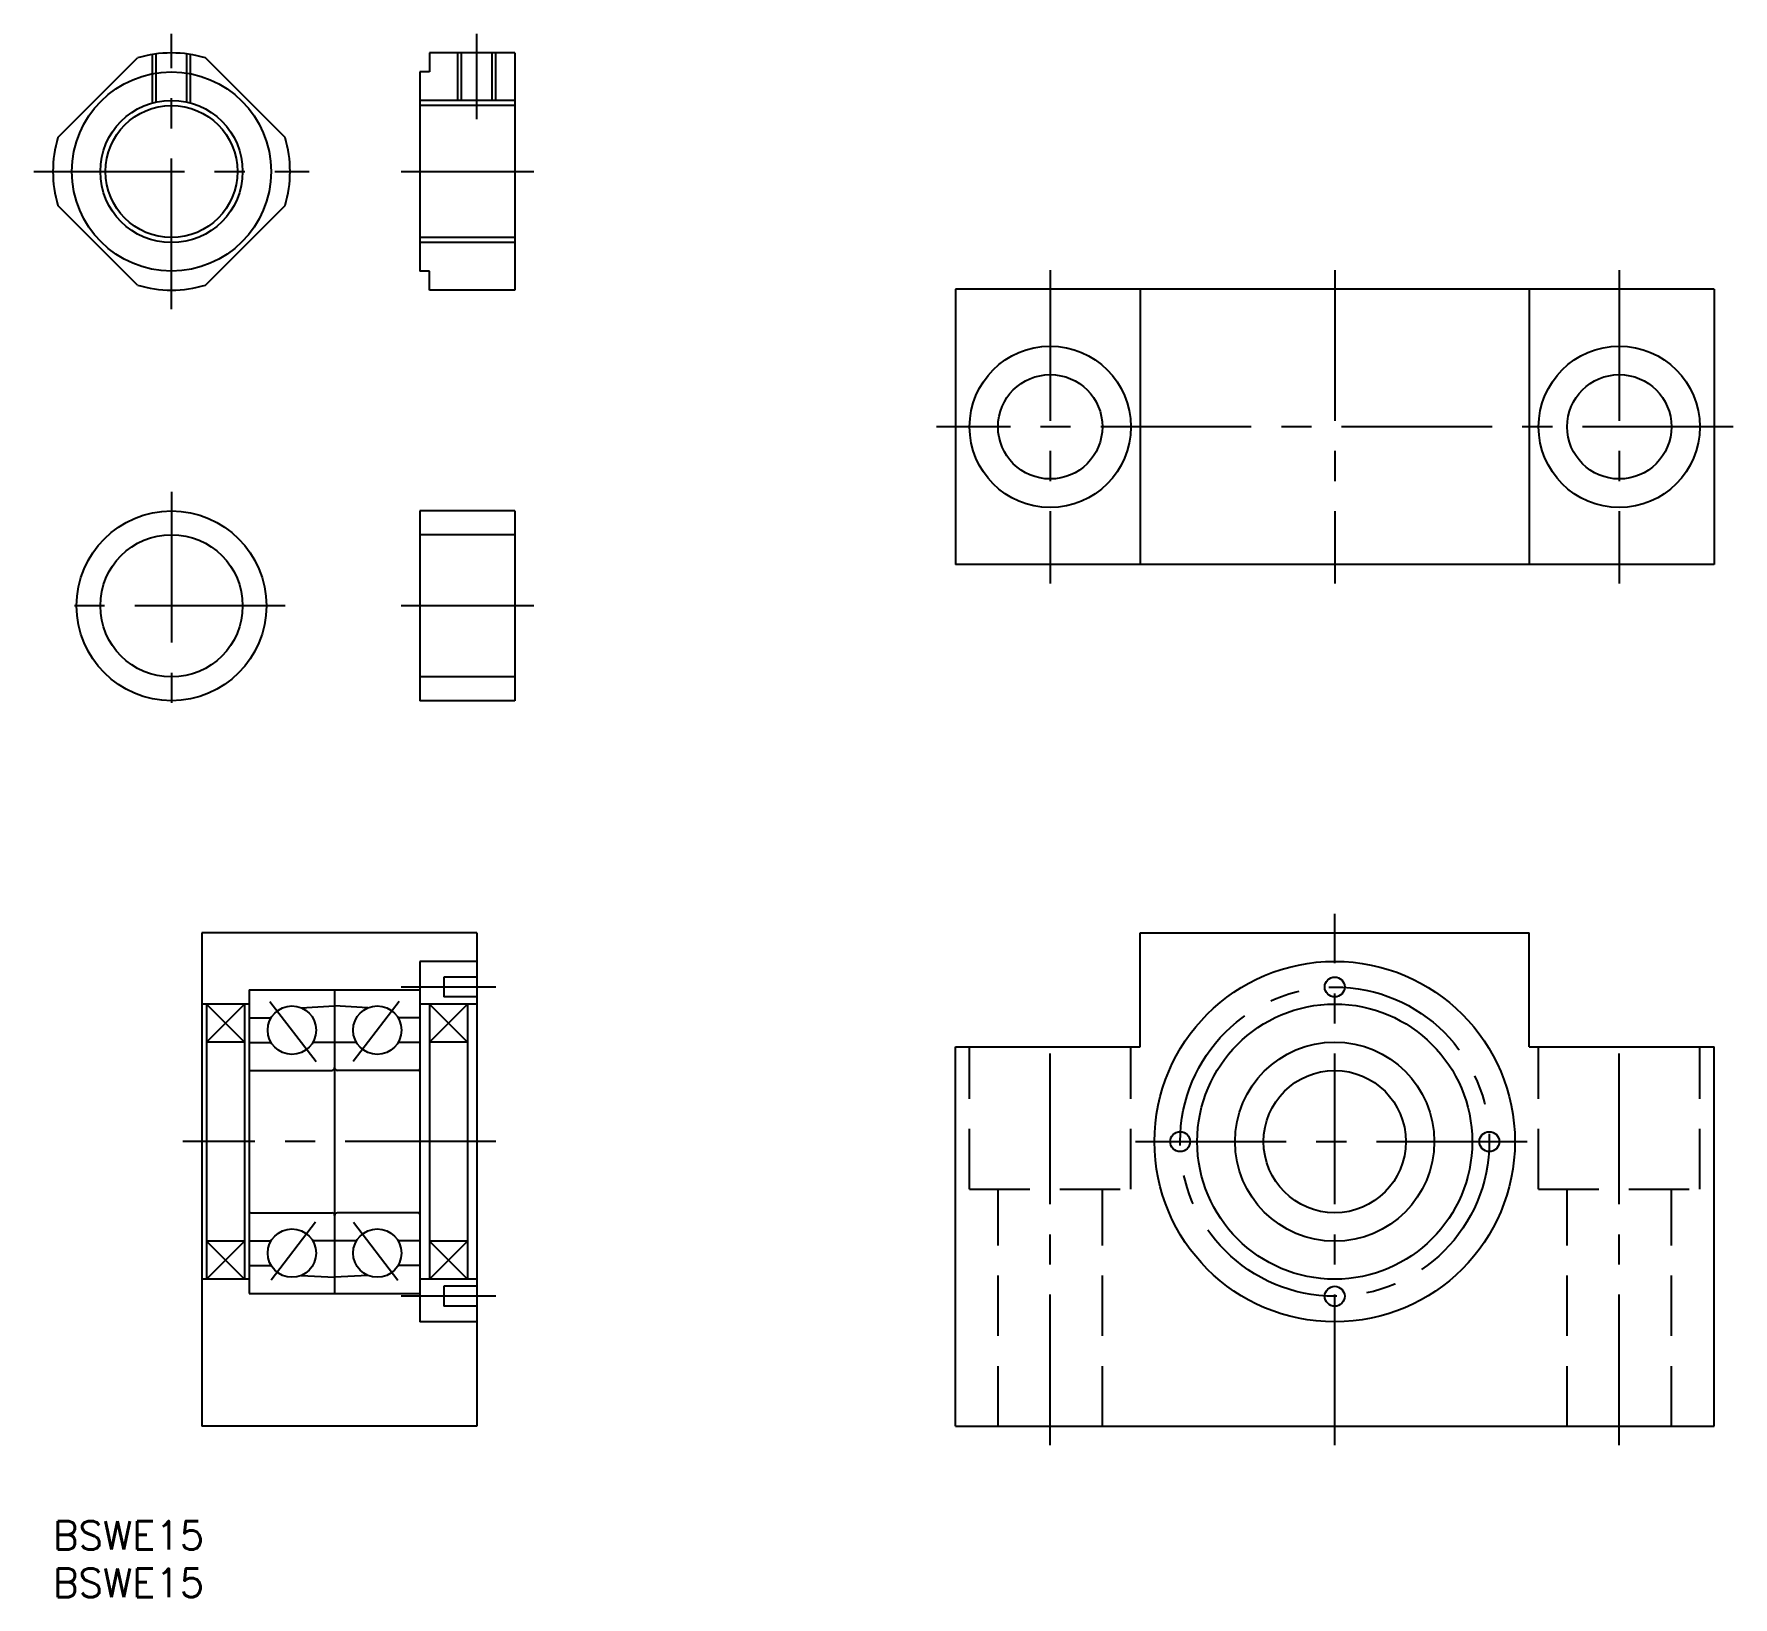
# Model space of a CAD drawing. Extents: x -2 to 177, y -8 to 157.
import ezdxf

# ---------------------------------------------------------------- set-up
doc = ezdxf.new("R2010")
doc.units = 0
doc.header["$LTSCALE"] = 0.5
doc.linetypes.add('CENTER', pattern=[50.8, 31.75, -6.35, 6.35, -6.35])
doc.linetypes.add('DASHED', pattern=[19.05, 12.7, -6.35])
for name, color, linetype in [('MSM_CENTER', 1, 'CENTER'), ('MSM_CONTINUOUS', 7, 'CONTINUOUS'), ('MSM_DASHED', 4, 'DASHED'), ('MSM_NARROW', 5, 'CONTINUOUS'), ('MSM_PART_NUMBER', 7, 'CONTINUOUS')]:
    doc.layers.add(name, color=color, linetype=linetype)
doc.styles.get("Standard").update_dxf_attribs({"font": 'txt.shx', "height": 3, "bigfont": 'bigfont.shx'})

# ---------------------------------------------------------------- blocks, each defined once
blk = doc.blocks.new('*U14')
at = {"layer": 'MSM_PART_NUMBER'}
blk.add_text('BSWE15', height=3, dxfattribs=at).set_placement((0, -3))
blk = doc.blocks.new('*U15')
at = {"layer": 'MSM_PART_NUMBER'}
blk.add_text('BSWE15', height=3, dxfattribs=at).set_placement((0, -8))

msp = doc.modelspace()

# ---------------------------------------------------------------- linework, layer by layer
at = {"layer": 'MSM_CENTER'}
for p, q in [((12.5, 127.76), (12.5, 156.76)), ((44.7, 147.76), (44.7, 156.76)), ((-2, 142.26), (27, 142.26)), ((36.7, 142.26), (50.7, 142.26)), ((105.15, 131.85), (105.15, 98.85)), ((135.15, 131.85), (135.15, 98.85)), ((165.15, 131.85), (165.15, 98.85)), ((177.15, 115.35), (93.15, 115.35)), ((12.5, 108.48), (12.5, 84.48)), ((24.5, 96.48), (0.5, 96.48)), ((50.7, 96.48), (36.7, 96.48)), ((135.15, 8), (135.15, 64)), ((46.7, 56.3), (36.7, 56.3)), ((22.88, 54.77), (27.74, 48.43)), ((36.51, 54.77), (31.65, 48.43)), ((105.15, 8), (105.15, 52)), ((165.15, 8), (165.15, 52)), ((46.7, 40), (13.7, 40)), ((114.15, 40), (156.15, 40)), ((27.69, 31.51), (23.02, 25.41)), ((31.7, 31.51), (36.37, 25.41)), ((46.7, 23.7), (36.7, 23.7))]:
    msp.add_line(p, q, dxfattribs=at)
msp.add_circle((135.15, 40), 16.3, dxfattribs=at)
at = {"layer": 'MSM_CONTINUOUS'}
for p, q in [((0.52, 145.84), (8.92, 154.23)), ((24.48, 145.84), (16.08, 154.23)), ((39.7, 154.76), (39.7, 152.76)), ((48.7, 154.76), (39.7, 154.76)), ((43.07, 149.76), (43.07, 154.76)), ((46.32, 149.76), (46.32, 154.76)), ((48.7, 154.76), (48.7, 129.76)), ((38.7, 152.76), (38.7, 131.76)), ((39.7, 152.76), (38.7, 152.76)), ((48.7, 149.21), (38.7, 149.21)), ((8.92, 130.28), (0.52, 138.68)), ((16.08, 130.28), (24.48, 138.68)), ((48.7, 135.3), (38.7, 135.3)), ((39.7, 131.76), (38.7, 131.76)), ((39.7, 129.76), (39.7, 131.76)), ((48.7, 129.76), (39.7, 129.76)), ((95.15, 129.85), (95.15, 100.85)), ((175.15, 129.85), (95.15, 129.85)), ((114.65, 129.85), (114.65, 100.85)), ((155.65, 129.85), (155.65, 100.85)), ((175.15, 129.85), (175.15, 100.85)), ((38.7, 106.48), (38.7, 86.48)), ((48.7, 106.48), (38.7, 106.48)), ((48.7, 106.48), (48.7, 86.48)), ((48.7, 103.98), (38.7, 103.98)), ((175.15, 100.85), (95.15, 100.85)), ((48.7, 88.98), (38.7, 88.98)), ((48.7, 86.48), (38.7, 86.48)), ((44.7, 62), (15.7, 62)), ((15.7, 62), (15.7, 10)), ((44.7, 62), (44.7, 10)), ((114.65, 50), (114.65, 62)), ((114.65, 62), (155.65, 62)), ((155.65, 50), (155.65, 62)), ((44.7, 59), (38.7, 59)), ((38.7, 59), (38.7, 21)), ((44.7, 57.35), (41.2, 57.35)), ((41.2, 57.35), (41.2, 55.25)), ((20.7, 56), (20.7, 24)), ((20.7, 56), (38.7, 56)), ((29.7, 56), (29.7, 24)), ((20.7, 54.5), (15.7, 54.5)), ((16.2, 54.5), (16.2, 25.5)), ((20.2, 54.5), (20.2, 25.5)), ((26.18, 54.1), (29.7, 54.3)), ((33.21, 54.1), (29.7, 54.3)), ((44.7, 54.5), (38.7, 54.5)), ((39.7, 54.5), (39.7, 25.5)), ((44.7, 55.25), (41.2, 55.25)), ((43.7, 54.5), (43.7, 25.5)), ((20.7, 53.05), (23, 53.05)), ((38.7, 53.05), (36.39, 53.05)), ((20.2, 50.5), (16.2, 50.5)), ((20.7, 50.45), (23, 50.45)), ((32, 50.45), (27.39, 50.45)), ((38.7, 50.45), (36.39, 50.45)), ((43.7, 50.5), (39.7, 50.5)), ((95.15, 10), (95.15, 50)), ((95.15, 50), (114.65, 50)), ((155.65, 50), (175.15, 50)), ((175.15, 10), (175.15, 50)), ((20.85, 47.5), (29.4, 47.5)), ((38.55, 47.5), (30, 47.5)), ((20.85, 32.5), (29.4, 32.5)), ((38.55, 32.5), (30, 32.5)), ((20.2, 29.5), (16.2, 29.5)), ((20.7, 29.55), (23, 29.55)), ((32, 29.55), (27.39, 29.55)), ((38.7, 29.55), (36.39, 29.55)), ((43.7, 29.5), (39.7, 29.5)), ((20.7, 26.95), (23, 26.95)), ((38.7, 26.95), (36.39, 26.95)), ((20.7, 25.5), (15.7, 25.5)), ((26.18, 25.9), (29.7, 25.7)), ((33.21, 25.9), (29.7, 25.7)), ((44.7, 25.5), (38.7, 25.5)), ((20.7, 24), (38.7, 24)), ((44.7, 24.75), (41.2, 24.75)), ((41.2, 24.75), (41.2, 22.65)), ((44.7, 22.65), (41.2, 22.65)), ((44.7, 21), (38.7, 21)), ((44.7, 10), (15.7, 10)), ((95.15, 10), (175.15, 10))]:
    msp.add_line(p, q, dxfattribs=at)
for centre, radius in [((12.5, 142.26), 10.5), ((12.5, 142.26), 6.96), ((105.15, 115.35), 8.5), ((165.15, 115.35), 8.5), ((105.15, 115.35), 5.5), ((165.15, 115.35), 5.5), ((12.5, 96.48), 10), ((12.5, 96.48), 7.5), ((135.15, 40), 19), ((135.15, 56.3), 1.05), ((25.2, 51.75), 2.55), ((34.2, 51.75), 2.55), ((135.15, 40), 14.5), ((135.15, 40), 10.5), ((135.15, 40), 7.5), ((118.85, 40), 1.05), ((151.45, 40), 1.05), ((25.2, 28.25), 2.55), ((34.2, 28.25), 2.55), ((135.15, 23.7), 1.05)]:
    msp.add_circle(centre, radius, dxfattribs=at)
for centre, radius, start, end in [((12.5, 142.26), 12.5, 73.3576, 106.6424), ((12.5, 142.26), 12.5, 163.3576, 196.6424), ((12.5, 142.26), 12.5, 343.3576, 16.6424), ((12.5, 142.26), 12.5, 253.3576, 286.6424), ((20.85, 47.65), 0.15, 180, 270), ((29.4, 47.8), 0.3, 270, 0), ((30, 47.8), 0.3, 180, 270), ((38.55, 47.65), 0.15, 270, 0), ((20.85, 32.35), 0.15, 90, 180), ((29.4, 32.2), 0.3, 0, 90), ((30, 32.2), 0.3, 90, 180), ((38.55, 32.35), 0.15, 0, 90)]:
    msp.add_arc(centre, radius, start, end, dxfattribs=at)
at = {"layer": 'MSM_DASHED'}
for p, q in [((10.5, 149.48), (10.5, 154.59)), ((10.88, 149.58), (10.88, 154.65)), ((14.12, 149.58), (14.12, 154.65)), ((14.5, 149.48), (14.5, 154.59)), ((96.65, 35), (96.65, 50)), ((113.65, 35), (113.65, 50)), ((156.65, 35), (156.65, 50)), ((173.65, 35), (173.65, 50)), ((96.65, 35), (113.65, 35)), ((99.65, 10), (99.65, 35)), ((110.65, 10), (110.65, 35)), ((156.65, 35), (173.65, 35)), ((159.65, 10), (159.65, 35)), ((170.65, 10), (170.65, 35))]:
    msp.add_line(p, q, dxfattribs=at)
at = {"layer": 'MSM_NARROW'}
for p, q in [((42.7, 149.76), (42.7, 154.76)), ((46.7, 149.76), (46.7, 154.76)), ((48.7, 149.76), (38.7, 149.76)), ((48.7, 134.76), (38.7, 134.76)), ((16.2, 54.5), (20.2, 50.5)), ((20.2, 54.5), (16.2, 50.5)), ((39.7, 54.5), (43.7, 50.5)), ((43.7, 54.5), (39.7, 50.5)), ((16.2, 25.5), (20.2, 29.5)), ((20.2, 25.5), (16.2, 29.5)), ((39.7, 25.5), (43.7, 29.5)), ((43.7, 25.5), (39.7, 29.5))]:
    msp.add_line(p, q, dxfattribs=at)
msp.add_circle((12.5, 142.26), 7.5, dxfattribs=at)

# ---------------------------------------------------------------- block references
at = {"layer": 'MSM_CONTINUOUS'}
for name in ['*U14', '*U15']:
    msp.add_blockref(name, (0, 0), dxfattribs=at)

doc.saveas('drawing.dxf')
